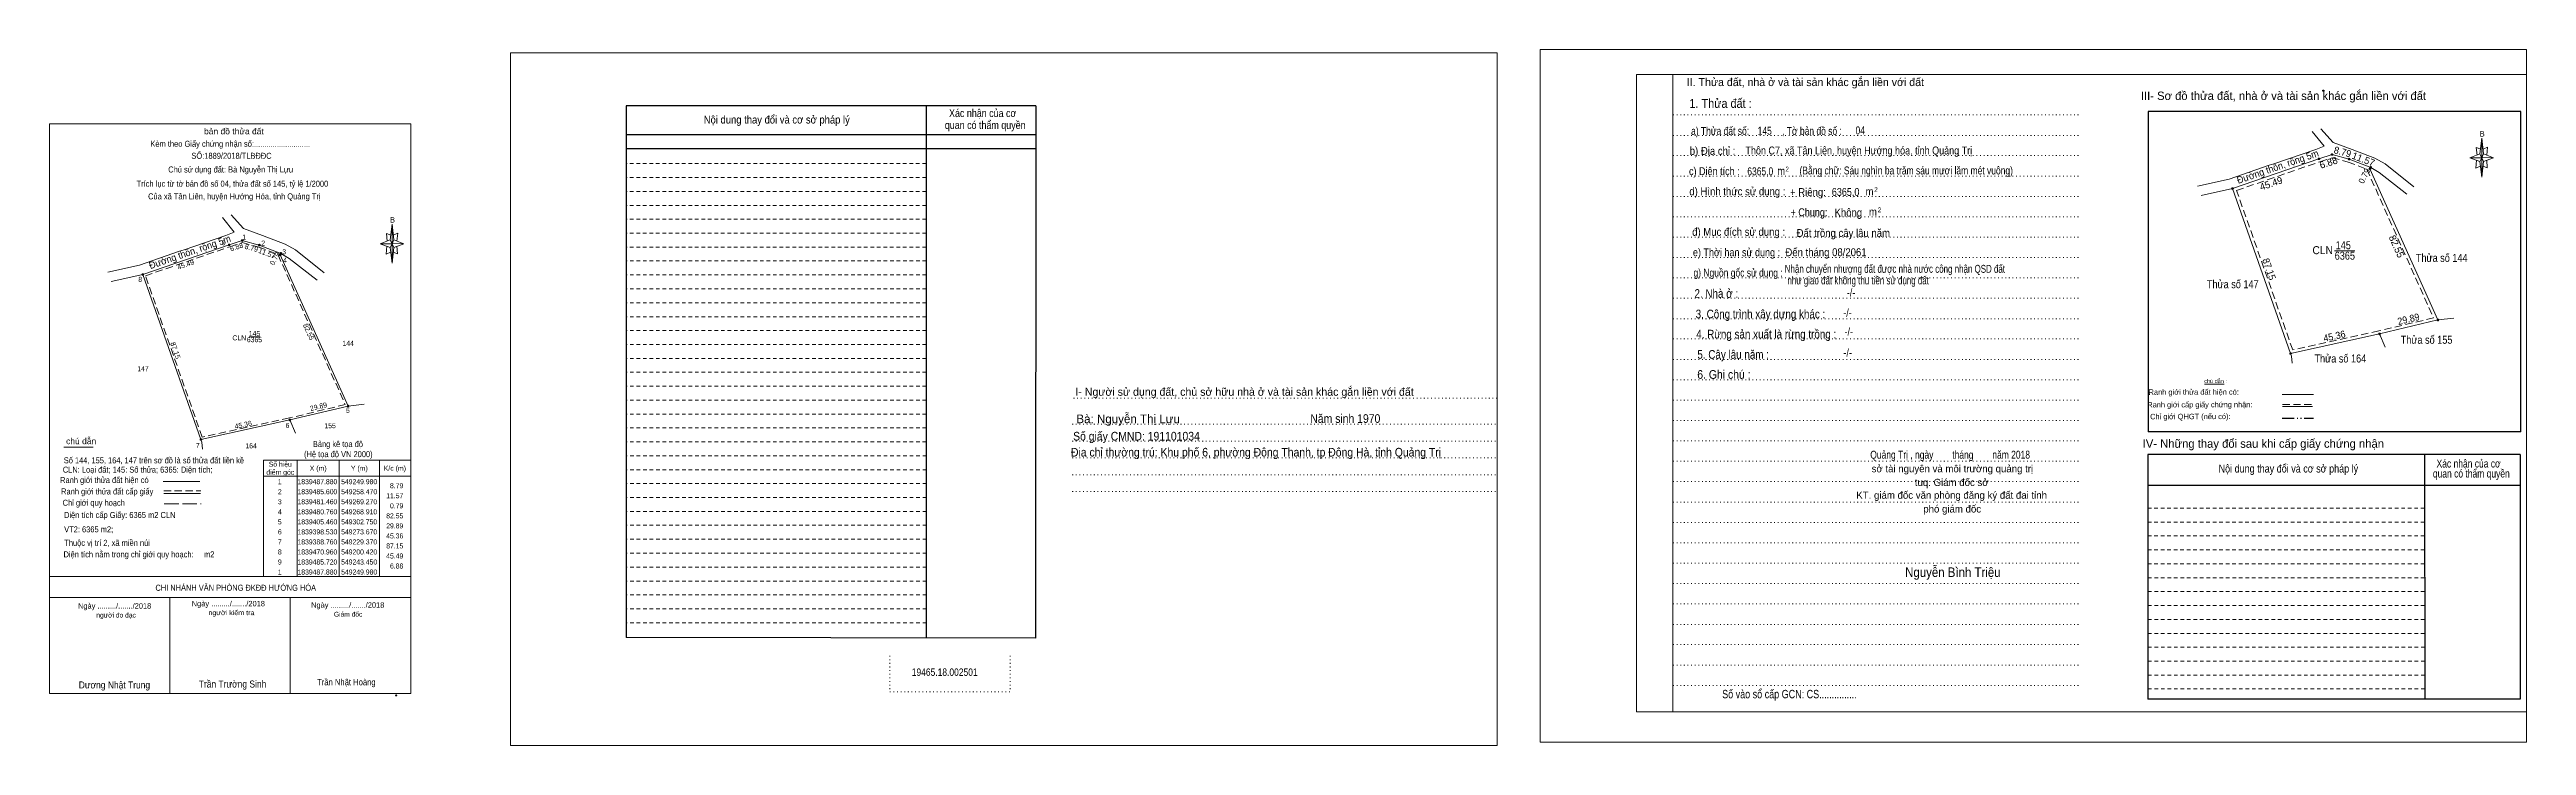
# Model space of a CAD drawing. Header units: metres. Extents: x 549154 to 550388, y 1839236 to 1839583.
import ezdxf
from ezdxf.enums import TextEntityAlignment as Align

# ---------------------------------------------------------------- set-up
doc = ezdxf.new("R2010")
doc.units = ezdxf.units.M
doc.header["$LTSCALE"] = 1.2
doc.header["$PDMODE"] = 32
doc.header["$PDSIZE"] = 0.6
for name, pattern in [('DASH_DOUBLE_DOT', [9.2, 5, -1.2, 0.3, -1.2, 0.3, -1.2]), ('DOTTED', [1.5, 0.3, -1.2]), ('LONG_DASHED', [7.5, 6, -1.5]), ('MEDIUM_DASHED', [4.5, 3, -1.5]), ('SHORT_DASHED', [2.7, 1.5, -1.2])]:
    doc.linetypes.add(name, pattern=pattern)
for name, color, linetype, lineweight in [('1', 7, 'DOTTED', 13), ('10', 7, 'Continuous', 13), ('17', 7, 'Continuous', 13), ('2', 7, 'SHORT_DASHED', 13), ('23', 7, 'Continuous', 13), ('28', 7, 'Continuous', 25), ('5', 7, 'Continuous', 13), ('54', 7, 'Continuous', 13), ('55', 7, 'Continuous', 13), ('6', 7, 'Continuous', 13), ('63', 7, 'MEDIUM_DASHED', 13), ('8', 7, 'Continuous', 13)]:
    doc.layers.add(name, color=color, linetype=linetype, lineweight=lineweight)
doc.layers.add('18', color=7, linetype='Continuous')
doc.layers.add('62', color=7, linetype='Continuous')

msp = doc.modelspace()

# ---------------------------------------------------------------- hatches: boundary and pattern name
at = {"layer": '63'}
for points in [[(549243.85, 1839485.72, 1), (549243.05, 1839485.72, 1)], [(549250.38, 1839487.88, 1), (549249.58, 1839487.88, 1)], [(549258.87, 1839485.6, 1), (549258.07, 1839485.6, 1)], [(549269.31, 1839480.76, 1), (549268.51, 1839480.76, 1)], [(549269.67, 1839481.46, 1), (549268.87, 1839481.46, 1)], [(549200.82, 1839470.96, 1), (549200.02, 1839470.96, 1)], [(549274.07, 1839398.53, 1), (549273.27, 1839398.53, 1)], [(549303.15, 1839405.46, 1), (549302.35, 1839405.46, 1)], [(549229.77, 1839388.76, 1), (549228.97, 1839388.76, 1)]]:
    msp.add_hatch(color=256, dxfattribs=at).paths.add_polyline_path(points)
at = {"layer": '8'}
for points in [[(550285.36, 1839528.56, 1), (550284.56, 1839528.56, 1)], [(550291.89, 1839530.72, 1), (550291.09, 1839530.72, 1)], [(550300.38, 1839528.44, 1), (550299.58, 1839528.44, 1)], [(550310.82, 1839523.6, 1), (550310.02, 1839523.6, 1)], [(550311.18, 1839524.3, 1), (550310.38, 1839524.3, 1)], [(550242.33, 1839513.8, 1), (550241.53, 1839513.8, 1)], [(550344.66, 1839448.3, 1), (550343.86, 1839448.3, 1)], [(550315.58, 1839441.37, 1), (550314.78, 1839441.37, 1)], [(550271.28, 1839431.6, 1), (550270.48, 1839431.6, 1)]]:
    msp.add_hatch(color=256, dxfattribs=at).paths.add_polyline_path(points)

# ---------------------------------------------------------------- linework, layer by layer
at = {"layer": '1', "linetype": 'Continuous'}
for p, q in [((549944.93, 1839570.55), (550388.4, 1839570.55)), ((549944.93, 1839570.55), (549944.93, 1839253.11)), ((550388.4, 1839570.55), (550388.4, 1839250.47)), ((549944.93, 1839253.11), (550388.4, 1839253.11))]:
    msp.add_line(p, q, dxfattribs=at)
at = {"layer": '1'}
for p, q in [((549962.91, 1839570.55), (549962.91, 1839253.11)), ((549962.91, 1839570.55), (549962.91, 1839253.11)), ((549963.1, 1839550.42), (550165.65, 1839550.42)), ((549963.1, 1839540.27), (550165.65, 1839540.27)), ((549963.1, 1839530.16), (550165.65, 1839530.16)), ((549963.1, 1839520), (550165.65, 1839520)), ((549963.1, 1839509.84), (550165.65, 1839509.84)), ((549963.1, 1839499.69), (550165.65, 1839499.69)), ((549963.1, 1839489.54), (550165.65, 1839489.54)), ((549963.1, 1839479.42), (550165.65, 1839479.42)), ((549963.1, 1839469.26), (550165.65, 1839469.26)), ((549963.1, 1839459.1), (550165.65, 1839459.1)), ((549963.1, 1839448.93), (550165.65, 1839448.93)), ((549963.1, 1839438.84), (550165.65, 1839438.84)), ((549963.1, 1839428.68), (550165.65, 1839428.68)), ((549963.1, 1839418.51), (550165.65, 1839418.51)), ((549664.34, 1839409.31), (549875.3, 1839409.31)), ((549963.1, 1839408.36), (550165.65, 1839408.36)), ((549963.1, 1839398.2), (550165.65, 1839398.2)), ((549663.66, 1839396.38), (549874.6, 1839396.38)), ((549663.66, 1839387.99), (549874.6, 1839387.99)), ((549963.1, 1839388.04), (550165.65, 1839388.04)), ((549663.66, 1839379.6), (549874.6, 1839379.6)), ((549963.1, 1839377.92), (550165.65, 1839377.92)), ((549663.66, 1839371.22), (549874.6, 1839371.22)), ((549663.66, 1839362.84), (549874.6, 1839362.84)), ((549963.1, 1839367.78), (550165.65, 1839367.78)), ((549963.1, 1839357.62), (550165.65, 1839357.62)), ((549963.1, 1839347.46), (550165.65, 1839347.46)), ((549963.1, 1839337.34), (550165.65, 1839337.34)), ((549963.1, 1839327.19), (550165.65, 1839327.19)), ((549963.1, 1839317.03), (550165.65, 1839317.03)), ((549963.1, 1839306.87), (550165.65, 1839306.87)), ((549963.1, 1839296.7), (550165.65, 1839296.7)), ((549963.1, 1839286.61), (550165.65, 1839286.61)), ((549572.77, 1839281.05), (549572.77, 1839263.07)), ((549632.62, 1839281.05), (549632.62, 1839263.07)), ((549963.1, 1839276.44), (550165.65, 1839276.44)), ((549572.77, 1839263.07), (549632.62, 1839263.07)), ((549963.1, 1839266.29), (550165.65, 1839266.29))]:
    msp.add_line(p, q, dxfattribs=at)
at = {"layer": '1', "linetype": 'Continuous'}
for points in [[(549896.79, 1839238.01), (550388.4, 1839238.01), (550388.4, 1839583), (549896.79, 1839583)], [(549383.75, 1839236.39), (549875.37, 1839236.39), (549875.37, 1839581.38), (549383.75, 1839581.38)], [(549383.75, 1839581.38), (549875.37, 1839581.38), (549875.37, 1839236.39), (549383.75, 1839236.39)], [(549383.75, 1839236.39), (549875.37, 1839236.39), (549875.37, 1839581.38), (549383.75, 1839581.38)], [(549962.91, 1839570.55), (550388.4, 1839570.55), (550388.4, 1839253.11), (549962.91, 1839253.11)]]:
    msp.add_lwpolyline(points, close=True, dxfattribs=at)
at = {"layer": '1', "linetype": 'MEDIUM_DASHED'}
msp.add_lwpolyline([(549250.01, 1839486.84), (549258.16, 1839484.65), (549267.87, 1839480.93), (549267.8, 1839480.79), (549301.34, 1839406.15), (549273.45, 1839399.5), (549230.02, 1839389.93), (549201.7, 1839470.34), (549243.77, 1839484.77)], close=True, dxfattribs=at)
at = {"layer": '10'}
for p, q in [((549229.37, 1839388.76), (549200.42, 1839470.96)), ((549276.52, 1839391.92), (549273.67, 1839398.53)), ((549302.75, 1839405.46), (549310.75, 1839406.3)), ((549229.82, 1839387.38), (549229.37, 1839388.76)), ((549229.82, 1839387.38), (549230.16, 1839384.02))]:
    msp.add_line(p, q, dxfattribs=at)
for points in [[(549302.75, 1839405.46), (549268.91, 1839480.76), (549269.27, 1839481.46)], [(549302.75, 1839405.46), (549273.67, 1839398.53), (549229.37, 1839388.76)]]:
    msp.add_lwpolyline(points, dxfattribs=at)
at = {"layer": '17'}
msp.add_line((549161.12, 1839384.99), (549175.6, 1839384.99), dxfattribs=at)
at = {"layer": '2', "linetype": 'Continuous', "lineweight": 25}
for p, q in [((549645.51, 1839554.93), (549441.24, 1839554.93)), ((549441.24, 1839554.93), (549441.24, 1839290.15)), ((549590.79, 1839554.93), (549590.89, 1839289.91)), ((549645.51, 1839540.45), (549441.49, 1839540.45)), ((549645.51, 1839533.5), (549441.49, 1839533.5))]:
    msp.add_line(p, q, dxfattribs=at)
at = {"layer": '2'}
for p, q in [((549590.79, 1839526.19), (549441.2, 1839526.19)), ((549590.79, 1839519.24), (549441.2, 1839519.24)), ((549590.79, 1839519.24), (549441.24, 1839519.24)), ((549590.79, 1839512.33), (549441.24, 1839512.33)), ((549590.79, 1839505.39), (549441.24, 1839505.39)), ((549590.79, 1839498.49), (549441.24, 1839498.49)), ((549590.79, 1839491.54), (549441.24, 1839491.54)), ((549590.79, 1839484.6), (549441.24, 1839484.6)), ((549590.84, 1839477.69), (549441.24, 1839477.69)), ((549590.84, 1839470.74), (549441.24, 1839470.74)), ((549590.84, 1839463.78), (549441.24, 1839463.78)), ((549590.84, 1839456.9), (549441.24, 1839456.9)), ((549590.84, 1839449.95), (549441.24, 1839449.95)), ((549590.84, 1839443.06), (549441.24, 1839443.06)), ((549590.84, 1839436.1), (549441.24, 1839436.1)), ((549590.84, 1839429.16), (549441.24, 1839429.16)), ((549590.84, 1839422.25), (549441.24, 1839422.25)), ((549590.84, 1839415.3), (549441.24, 1839415.3)), ((549590.84, 1839408.36), (549441.24, 1839408.36)), ((549590.84, 1839401.46), (549441.24, 1839401.46)), ((549590.84, 1839394.51), (549441.24, 1839394.51)), ((549590.84, 1839387.56), (549441.24, 1839387.56)), ((549590.89, 1839380.66), (549441.24, 1839380.66)), ((549590.89, 1839373.72), (549441.24, 1839373.72)), ((549590.89, 1839366.82), (549441.24, 1839366.82)), ((549590.89, 1839359.87), (549441.24, 1839359.87)), ((549590.89, 1839352.93), (549441.24, 1839352.93)), ((549590.89, 1839346.03), (549441.24, 1839346.03)), ((549590.89, 1839339.08), (549441.24, 1839339.08)), ((550337.56, 1839347.65), (550199.62, 1839347.65)), ((550337.56, 1839340.75), (550199.62, 1839340.75)), ((549590.89, 1839332.12), (549441.24, 1839332.12)), ((549590.89, 1839325.22), (549441.24, 1839325.22)), ((550337.56, 1839333.81), (550199.62, 1839333.81)), ((550337.56, 1839326.9), (550199.62, 1839326.9)), ((549590.89, 1839318.26), (549441.24, 1839318.26)), ((549590.89, 1839311.37), (549441.24, 1839311.37)), ((550337.61, 1839319.95), (550199.62, 1839319.95)), ((550337.61, 1839313.01), (550199.62, 1839313.01)), ((549590.89, 1839304.43), (549441.24, 1839304.43)), ((550337.61, 1839306.11), (550199.62, 1839306.11)), ((550337.61, 1839299.16), (550199.62, 1839299.16)), ((549590.89, 1839297.49), (549441.24, 1839297.49)), ((550337.61, 1839292.21), (550199.62, 1839292.21)), ((550337.67, 1839285.31), (550199.62, 1839285.31)), ((550337.67, 1839278.35), (550199.62, 1839278.35)), ((550337.67, 1839271.47), (550199.62, 1839271.47)), ((550337.67, 1839264.51), (550199.62, 1839264.51))]:
    msp.add_line(p, q, dxfattribs=at)
at = {"layer": '2', "linetype": 'Continuous', "lineweight": 25}
msp.add_lwpolyline([(549645.51, 1839554.93), (549645.4, 1839289.86), (549441.24, 1839290.15)], dxfattribs=at)
at = {"layer": '23'}
msp.add_line((549240.16, 1839499.31), (549246, 1839492.09), dxfattribs=at)
for points in [[(549290.75, 1839471.85), (549276.44, 1839483.25), (549271.33, 1839486.06), (549260.01, 1839490.36), (549250.53, 1839493.87), (549244.49, 1839500.64)], [(549287.29, 1839468.19), (549273.4, 1839478.96), (549269.27, 1839481.46), (549258.47, 1839485.6), (549249.98, 1839487.88), (549243.45, 1839485.72), (549200.42, 1839470.96), (549184.69, 1839467.42)], [(549246, 1839492.09), (549241.85, 1839490.46), (549220.98, 1839483.3)], [(549218.74, 1839482.53), (549198.78, 1839475.68), (549183.02, 1839472.16)]]:
    msp.add_lwpolyline(points, dxfattribs=at)
at = {"layer": '28'}
for p, q in [((550199.79, 1839552.2), (550199.79, 1839392.54)), ((550385.53, 1839392.54), (550199.79, 1839392.54)), ((550337.56, 1839381.28), (550337.67, 1839259.39)), ((550385.34, 1839381.28), (550385.23, 1839259.39)), ((550385.34, 1839365.8), (550199.62, 1839365.8)), ((550385.23, 1839259.39), (550199.62, 1839259.39))]:
    msp.add_line(p, q, dxfattribs=at)
at = {"layer": '28', "linetype": 'SHORT_DASHED', "lineweight": 13}
msp.add_line((550337.56, 1839354.6), (550199.62, 1839354.6), dxfattribs=at)
at = {"layer": '28'}
for points in [[(550385.53, 1839392.54), (550385.53, 1839552.2), (550199.79, 1839552.2)], [(550385.34, 1839381.28), (550199.62, 1839381.28), (550199.62, 1839259.39)]]:
    msp.add_lwpolyline(points, dxfattribs=at)
msp.add_point((550287.16, 1839562.54), dxfattribs=at)
at = {"layer": '5'}
for p, q in [((549153.93, 1839262.34), (549153.93, 1839545.94)), ((549323.67, 1839484.42), (549318.67, 1839486.22)), ((549323.67, 1839488.22), (549324.67, 1839496.02)), ((549325.47, 1839484.42), (549324.67, 1839476.62)), ((549325.47, 1839488.22), (549330.47, 1839486.22)), ((549327.07, 1839485.02), (549327.27, 1839481.22)), ((549327.27, 1839481.22), (549325.27, 1839482.02)), ((549213.93, 1839262.34), (549213.93, 1839310.14)), ((549273.93, 1839262.34), (549273.93, 1839310.14))]:
    msp.add_line(p, q, dxfattribs=at)
for points in [[(549153.93, 1839545.94), (549333.93, 1839545.94), (549333.93, 1839262.34)], [(549324.67, 1839486.22), (549323.67, 1839488.22), (549318.67, 1839486.22)], [(549322.07, 1839485.02), (549321.67, 1839481.02), (549323.87, 1839482.02)], [(549324.07, 1839490.62), (549321.87, 1839491.42), (549322.27, 1839487.62)], [(549324.67, 1839486.22), (549325.47, 1839484.42), (549330.47, 1839486.22)], [(549325.27, 1839490.62), (549327.47, 1839491.62), (549327.07, 1839487.62)]]:
    msp.add_lwpolyline(points, dxfattribs=at)
for points in [[(549324.67, 1839486.22), (549318.67, 1839486.22), (549323.67, 1839488.22), (549325.47, 1839484.42), (549330.47, 1839486.22), (549324.67, 1839486.42)], [(549324.67, 1839486.22), (549324.67, 1839476.62), (549323.67, 1839484.42)], [(549324.67, 1839496.02), (549325.47, 1839488.22), (549324.67, 1839486.22)]]:
    msp.add_lwpolyline(points, close=True, dxfattribs=at)
at = {"layer": '54'}
for p, q in [((549218.74, 1839482.53), (549220.98, 1839483.3)), ((549253.4, 1839439.85), (549258.85, 1839439.85))]:
    msp.add_line(p, q, dxfattribs=at)
at = {"layer": '55'}
for p, q in [((550227.94, 1839416.34), (550237.66, 1839416.29)), ((550266.72, 1839411.12), (550282.29, 1839411.12)), ((550266.86, 1839405.21), (550281.82, 1839405.21)), ((550266.86, 1839405.21), (550281.82, 1839405.21))]:
    msp.add_line(p, q, dxfattribs=at)
at = {"layer": '55', "linetype": 'DASH_DOUBLE_DOT', "lineweight": 25}
msp.add_line((550266.62, 1839399.46), (550282.19, 1839399.46), dxfattribs=at)
at = {"layer": '55', "linetype": 'MEDIUM_DASHED'}
msp.add_line((550266.82, 1839406.22), (550282.15, 1839406.22), dxfattribs=at)
at = {"layer": '6'}
for p, q in [((549210.59, 1839367.78), (549228.87, 1839367.78)), ((549210.87, 1839361.92), (549229.15, 1839361.92)), ((549153.93, 1839320.46), (549333.93, 1839320.46)), ((549153.93, 1839310.14), (549333.93, 1839310.14)), ((549333.93, 1839262.34), (549153.93, 1839262.34))]:
    msp.add_line(p, q, dxfattribs=at)
at = {"layer": '6', "linetype": 'MEDIUM_DASHED'}
msp.add_line((549210.87, 1839363.16), (549229.27, 1839363.16), dxfattribs=at)
at = {"layer": '6'}
msp.add_point((549326.71, 1839261.34), dxfattribs=at)
at = {"layer": '63', "linetype": 'Continuous'}
for p, q in [((549277.33, 1839378.46), (549277.33, 1839320.46)), ((549298.33, 1839378.46), (549298.33, 1839320.46)), ((549318.33, 1839378.46), (549318.33, 1839320.46)), ((549260.53, 1839370.46), (549333.93, 1839370.46))]:
    msp.add_line(p, q, dxfattribs=at)
at = {"layer": '63', "linetype": 'LONG_DASHED'}
msp.add_line((549211.13, 1839356.66), (549229.53, 1839356.66), dxfattribs=at)
at = {"layer": '63', "linetype": 'Continuous'}
msp.add_lwpolyline([(549260.53, 1839378.46), (549333.93, 1839378.46), (549333.93, 1839320.46), (549260.53, 1839320.46)], close=True, dxfattribs=at)
at = {"layer": '63'}
for centre in [(549243.45, 1839485.72), (549249.98, 1839487.88), (549258.47, 1839485.6), (549268.91, 1839480.76), (549269.27, 1839481.46), (549200.42, 1839470.96), (549273.67, 1839398.53), (549302.75, 1839405.46), (549229.37, 1839388.76)]:
    msp.add_circle(centre, 0.4, dxfattribs=at)
at = {"layer": '8'}
for p, q in [((550281.67, 1839542.15), (550287.51, 1839534.93)), ((550365.18, 1839531.06), (550366.18, 1839538.86)), ((550260.25, 1839525.37), (550262.49, 1839526.14)), ((550365.18, 1839527.26), (550360.18, 1839529.06)), ((550366.98, 1839527.26), (550366.18, 1839519.46)), ((550368.78, 1839524.06), (550366.78, 1839524.86)), ((550366.98, 1839531.06), (550371.98, 1839529.06)), ((550368.58, 1839527.86), (550368.78, 1839524.06)), ((550270.88, 1839431.6), (550241.93, 1839513.8)), ((550292.7, 1839482.69), (550302.89, 1839482.69)), ((550344.26, 1839448.3), (550352.26, 1839449.14)), ((550318.03, 1839434.76), (550315.18, 1839441.37)), ((550271.33, 1839430.22), (550270.88, 1839431.6)), ((550271.33, 1839430.22), (550271.67, 1839426.86))]:
    msp.add_line(p, q, dxfattribs=at)
for points in [[(550287.51, 1839534.93), (550283.36, 1839533.3), (550262.49, 1839526.14)], [(550332.26, 1839514.69), (550317.95, 1839526.09), (550312.84, 1839528.9), (550301.52, 1839533.2), (550292.04, 1839536.71), (550286, 1839543.48)], [(550365.58, 1839533.46), (550363.38, 1839534.26), (550363.78, 1839530.46)], [(550366.78, 1839533.46), (550368.98, 1839534.46), (550368.58, 1839530.46)], [(550260.25, 1839525.37), (550240.29, 1839518.52), (550224.53, 1839515)], [(550328.8, 1839511.03), (550314.91, 1839521.8), (550310.78, 1839524.3), (550299.98, 1839528.44), (550291.49, 1839530.72), (550284.96, 1839528.56), (550241.93, 1839513.8), (550226.2, 1839510.26)], [(550344.26, 1839448.3), (550310.42, 1839523.6), (550310.78, 1839524.3)], [(550366.18, 1839529.06), (550365.18, 1839531.06), (550360.18, 1839529.06)], [(550363.58, 1839527.86), (550363.18, 1839523.86), (550365.38, 1839524.86)], [(550366.18, 1839529.06), (550366.98, 1839527.26), (550371.98, 1839529.06)], [(550344.26, 1839448.3), (550315.18, 1839441.37), (550270.88, 1839431.6)]]:
    msp.add_lwpolyline(points, dxfattribs=at)
for points in [[(550366.18, 1839538.86), (550366.98, 1839531.06), (550366.18, 1839529.06)], [(550366.18, 1839529.06), (550360.18, 1839529.06), (550365.18, 1839531.06), (550366.98, 1839527.26), (550371.98, 1839529.06), (550366.18, 1839529.26)], [(550366.18, 1839529.06), (550366.18, 1839519.46), (550365.18, 1839527.26)]]:
    msp.add_lwpolyline(points, close=True, dxfattribs=at)
at = {"layer": '8', "linetype": 'MEDIUM_DASHED'}
msp.add_lwpolyline([(550291.54, 1839529.12), (550299.5, 1839526.98), (550308.82, 1839523.41), (550342.09, 1839449.36), (550314.84, 1839442.87), (550271.88, 1839433.4), (550243.9, 1839512.85), (550285.45, 1839527.1)], close=True, dxfattribs=at)
for centre in [(550284.96, 1839528.56), (550291.49, 1839530.72), (550299.98, 1839528.44), (550310.42, 1839523.6), (550310.78, 1839524.3), (550241.93, 1839513.8), (550344.26, 1839448.3), (550315.18, 1839441.37), (550270.88, 1839431.6)]:
    msp.add_circle(centre, 0.4, dxfattribs=at)

# ---------------------------------------------------------------- texts
at = {"layer": '1'}
for s, width, p in [('CLN', 0.95, (549248.515, 1839438.15)), ('6365', 0.85, (549256.07, 1839437.24)), ('145', 0.85, (549256.07, 1839440.3)), ('144', 0.85, (549302.755, 1839435.43)), ('147', 0.85, (549200.52, 1839422.79)), ('164', 0.85, (549254.375, 1839384.37)), ('155', 0.85, (549293.77, 1839394.41))]:
    msp.add_text(s, height=2.5, dxfattribs=dict(at, width=width)).set_placement(p, align=Align.CENTER)
at = {"layer": '18'}
for s, height, p in [('II. Thửa đất, nhà ở và tài sản khác gắn liền với đất', 3.95, (550029.035, 1839564.81)), ('sở tài nguyên và môi trường quảng trị', 3.59, (550102.285, 1839372.44)), ('KT. giám đốc văn phòng đăng ký đất đai tỉnh', 3.59, (550101.93, 1839359.26)), ('tuq. Giám đốc sở', 3.59, (550101.96, 1839365.6)), ('phó giám đốc', 3.59, (550102.195, 1839352.41))]:
    msp.add_text(s, height=height, dxfattribs=at).set_placement(p, align=Align.CENTER)
for s, height, width, p in [('1. Thửa đất :', 4.5, 0.9, (549986.74, 1839553.96)), ('b) Địa chỉ : ', 3.953, 0.9, (549983.415, 1839530.56)), ('a) Thửa đất số:              , Tờ bản đồ số : ', 3.953, 0.8, (550010.225, 1839540.49)), ('Thôn C7, xã Tân Liên, huyện Hướng hóa, tỉnh Quảng Trị', 3.95, 0.85, (550055.645, 1839530.75)), ('145', 3.95, 0.8, (550008.755, 1839540.58)), ('04', 3.95, 0.8, (550056.36, 1839540.77)), ('c) Diện tích :                                                   ', 3.953, 0.85, (550015.47, 1839520.44)), ('6365,0', 3.95, 0.8, (550006.54, 1839520.37)), (' m', 3.953, 0.85, (550016.395, 1839520.56)), ('2', 2.396, 0.75, (550019.955, 1839522.27)), ('(Bằng chữ: Sáu nghìn ba trăm sáu mươi lăm mét vuông)', 3.95, 0.8, (550079.285, 1839520.8)), ('d) Hình thức sử dụng :', 3.953, 0.9, (549995.135, 1839510.39)), ('+ Riêng: ', 3.953, 0.9, (550030.96, 1839510.02)), ('6365,0', 3.95, 0.85, (550049.065, 1839510.11)), (' m', 3.953, 0.9, (550060.325, 1839510.35)), ('2', 2.396, 0.8, (550064.2, 1839512.03)), ('       + Chung:', 3.953, 0.85, (550026.445, 1839499.98)), ('Không', 3.953, 0.9, (550050.43, 1839499.84)), (' m', 3.953, 0.9, (550062.035, 1839500.23)), ('2', 2.396, 0.8, (550065.92, 1839501.95)), ('đ) Mục đích sử dụng :', 3.953, 0.9, (549995.745, 1839490.23)), ('e) Thời hạn sử dụng :', 3.953, 0.85, (549994.7, 1839480.04)), (' Đất trồng cây lâu năm', 3.953, 0.9, (550047.255, 1839489.66)), ('g) Nguồn gốc sử dụng :', 3.953, 0.8, (549995.48, 1839469.88)), ('Nhận chuyển nhượng đất được nhà nước công nhận QSD đất ', 3.95, 0.75, (550074.18, 1839471.81)), ('2. Nhà ở :', 4.312, 0.85, (549984.625, 1839459.34)), ('như giao đất không thu tiền sử dụng đất', 3.95, 0.75, (550055.34, 1839466.03)), ('3. Công trình xây dựng khác :', 4.312, 0.85, (550006.645, 1839449.13)), ('4. Rừng sản xuất là rừng trồng :', 4.312, 0.85, (550009.52, 1839439.11)), ('5. Cây lâu năm :', 4.312, 0.85, (549993.04, 1839428.98)), ('6. Ghi chú :', 4.312, 0.9, (549988.415, 1839419.01)), ('Quảng Trị , ngày        tháng        năm 2018', 3.95, 0.8, (550101.17, 1839379.23)), ('Nguyễn Bình Triệu', 4.74, 0.9, (550102.53, 1839320.31)), ('19465.18.002501', 3.71, 0.85, (549600.065, 1839271.03)), ('Số vào sổ cấp GCN: CS...............', 4.19, 0.8, (550021.07, 1839259.87))]:
    msp.add_text(s, height=height, dxfattribs=dict(at, width=width)).set_placement(p, align=Align.CENTER)
at = {"layer": '2'}
for s, width, p in [('Nội dung thay đổi và cơ sở pháp lý', 0.9, (549516.385, 1839546.16)), ('Nội dung thay đổi và cơ sở pháp lý', 0.9, (549516.385, 1839546.16)), (' quan có thẩm quyền', 0.85, (549619.64, 1839543.44)), (' quan có thẩm quyền', 0.85, (549619.64, 1839543.44)), ('Xác nhận của cơ', 0.85, (549618.995, 1839549.38)), ('Xác nhận của cơ', 0.85, (549618.995, 1839549.38))]:
    msp.add_text(s, height=3.906, dxfattribs=dict(at, width=width)).set_placement(p, align=Align.CENTER)
at = {"layer": '28'}
for s, height, p in [('III- Sơ đồ thửa đất, nhà ở và tài sản khác gắn liền với đất', 4.19, (550267.295, 1839557.88)), ('I- Người sử dụng đất, chủ sở hữu nhà ở và tài sản khác gắn liền với đất', 3.95, (549749.5, 1839410.56)), ('Bà: Nguyễn Thị Lựu', 4.31, (549691.49, 1839396.91)), ('IV- Những thay đổi sau khi cấp giấy chứng nhận', 4.19, (550257.26, 1839384.65))]:
    msp.add_text(s, height=height, dxfattribs=at).set_placement(p, align=Align.CENTER)
for s, height, width, p in [('-/-', 3.953, 0.85, (550051.78, 1839459.94)), ('-/-', 3.953, 0.85, (550050.02, 1839449.91)), ('-/-', 3.953, 0.85, (550050.64, 1839440.48)), ('-/-', 3.953, 0.85, (550050.1, 1839430.08)), ('Năm sinh 1970', 4.31, 0.9, (549799.74, 1839397.06)), ('Địa chỉ thường trú: Khu phố 6, phường Đông Thanh, tp Đông Hà, tỉnh Quảng Trị', 4.31, 0.9, (549755.225, 1839380.29)), ('Số giấy CMND: 191101034', 4.31, 0.9, (549695.645, 1839388.27)), ('Nội dung thay đổi và cơ sở pháp lý', 3.953, 0.85, (550269.745, 1839372.32)), (' quan có thẩm quyền', 3.953, 0.8, (550360.335, 1839369.84)), ('Xác nhận của cơ', 3.953, 0.8, (550359.555, 1839374.82))]:
    msp.add_text(s, height=height, dxfattribs=dict(at, width=width)).set_placement(p, align=Align.CENTER)
at = {"layer": '5'}
for s, height, width, p in [('Kèm theo Giấy chứng nhận số:...........................', 3, 0.9, (549243.99, 1839534.56)), ('bản đồ thửa đất', 3, 1.05, (549245.83, 1839540.78)), ('Chủ sử dụng đất: Bà Nguyễn Thị Lựu', 3, 0.9, (549244.19, 1839521.77)), ('SỐ:1889/2018/TLBĐĐC', 3, 0.9, (549244.63, 1839528.58)), ('Trích lục từ tờ bản đồ số 04, thửa đất số 145, tỷ lệ 1/2000', 3, 0.9, (549245.07, 1839514.67)), ('Của xã Tân Liên, huyện Hướng Hóa, tỉnh Quảng Trị', 3, 0.9, (549246.025, 1839508.38)), ('B', 2.755, 0.8, (549324.855, 1839496.82))]:
    msp.add_text(s, height=height, dxfattribs=dict(at, width=width)).set_placement(p, align=Align.CENTER)
at = {"layer": '54', "width": 0.95}
msp.add_text('Đường thôn, rộng 5m', height=3.5, rotation=18.933, dxfattribs=at).set_placement((549224.412, 1839480.54), align=Align.CENTER)
at = {"layer": '55', "width": 0.9}
for s, height, p in [('Ranh giới thửa đất hiện có:', 2.707, (550222.557, 1839411.062)), ('Ranh giới cấp giấy chứng nhận:', 2.68, (550225.642, 1839404.799)), ('Chỉ giới QHGT (nếu có):', 2.695, (550220.872, 1839398.889))]:
    msp.add_text(s, height=height, rotation=0.127, dxfattribs=at).set_placement(p, align=Align.CENTER)
at = {"layer": '55'}
msp.add_text('chú dẫn :', height=1.994, rotation=359.976, dxfattribs=at).set_placement((550233.465, 1839416.857), align=Align.CENTER)
at = {"layer": '6'}
for s, height, width, p in [('chú dẫn', 3, 1.05, (549169.675, 1839386.45)), ('Bảng kê tọa độ', 3, 0.85, (549297.655, 1839385)), ('(Hệ tọa độ VN 2000)', 3, 0.9, (549297.86, 1839379.98)), ('Ranh giới thửa đất hiện có ', 3, 0.9, (549181.775, 1839367.08)), ('Ranh giới thửa đất cấp giấy', 3, 0.9, (549182.695, 1839361.4)), ('Chỉ giới quy hoạch', 3, 0.9, (549175.975, 1839355.76)), ('CHI NHÁNH VĂN PHÒNG ĐKĐĐ HƯỚNG HÓA', 3, 0.85, (549246.73, 1839313.42)), ('Ngày ........./......./2018', 2.7, 0.9, (549186.375, 1839304.54)), ('Ngày ........./......./2018', 2.7, 0.9, (549243.035, 1839305.68)), ('người kiểm tra', 2.4, 1.1, (549244.59, 1839301.28)), ('Ngày ........./......./2018', 2.7, 0.9, (549302.535, 1839304.98)), ('Dương Nhật Trung', 3.5, 0.9, (549186.28, 1839264.78)), ('Trần Trường Sinh', 3.5, 0.9, (549245.135, 1839265.22)), ('Trần Nhật Hoàng', 3.16, 0.9, (549301.86, 1839266.34))]:
    msp.add_text(s, height=height, dxfattribs=dict(at, width=width)).set_placement(p, align=Align.CENTER)
for s, width, p in [('CLN: Loại đất; 145: Số thửa; 6365: Diện tích;', 0.9, (549160.53, 1839372.26)), ('Số 144, 155, 164, 147 trên sơ đồ là số thửa đất liền kề', 0.85, (549161.04, 1839376.89)), ('Diện tích cấp Giấy: 6365 m2 CLN', 0.9, (549161.15, 1839349.68)), ('VT2: 6365 m2; ', 0.9, (549161.21, 1839342.52)), ('Thuộc vị trí 2, xã miền núi', 0.9, (549161.27, 1839335.8)), ('Diện tích nằm trong chỉ giới quy hoạch:     m2', 0.9, (549160.91, 1839330.06))]:
    msp.add_text(s, height=3, dxfattribs=dict(at, width=width)).set_placement(p)
for s, p in [('người đo đạc', (549187.085, 1839300.1)), ('Giám đốc', (549302.74, 1839300.54))]:
    msp.add_text(s, height=2.4, dxfattribs=at).set_placement(p, align=Align.CENTER)
at = {"layer": '62', "width": 0.9}
msp.add_text('Đến tháng 08/2061', height=3.95, dxfattribs=at).set_placement((550039.3, 1839480.08), align=Align.CENTER)
at = {"layer": '63'}
for s, width, p in [(' 9', 0.85, (549241.69, 1839485.54)), (' 1', 0.75, (549251.8, 1839488.35)), (' 2', 0.85, (549261.36, 1839485.35)), (' 3', 0.8, (549271.8, 1839481.05)), (' 4', 0.85, (549272.26, 1839476.87)), (' 8', 0.8, (549200.06, 1839467.3)), (' 5', 0.8, (549303.57, 1839402.05)), (' 7', 0.8, (549228.78, 1839384.52)), (' 6', 0.85, (549273.44, 1839394.52)), ('11.57', 0.85, (549330.23, 1839359.51)), ('8.79', 0.85, (549330.23, 1839364.51)), ('82.55', 0.85, (549330.23, 1839349.51)), ('0.79', 0.85, (549330.23, 1839354.51)), ('45.36', 0.85, (549330.23, 1839339.51)), ('87.15', 0.85, (549330.23, 1839334.51)), ('29.89', 0.85, (549330.23, 1839344.51)), ('45.49', 0.85, (549330.23, 1839329.51)), ('6.88', 0.85, (549330.23, 1839324.51))]:
    msp.add_text(s, height=2.5, dxfattribs=dict(at, width=width)).set_placement(p, align=Align.RIGHT)
for s, rotation, p in [('6.88', 18.303, (549247.522, 1839483.46)), ('11.57', 339.027, (549261.793, 1839480.346)), ('0.79', 62.784, (549267.323, 1839478.318)), ('82.55', 294.199, (549281.94, 1839441.887))]:
    msp.add_text(s, height=2.5, rotation=rotation, dxfattribs=at).set_placement(p, align=Align.CENTER)
at = {"layer": '63', "width": 0.95}
for s, rotation, p in [('8.79', 344.968, (549254.196, 1839482.997)), ('45.49', 18.933, (549222.169, 1839474.71)), ('87.15', 289.402, (549215.516, 1839432.745)), ('45.36', 12.437, (549250.726, 1839394.879)), ('29.89', 13.404, (549288.26, 1839403.946))]:
    msp.add_text(s, height=2.5, rotation=rotation, dxfattribs=at).set_placement(p, align=Align.CENTER)
at = {"layer": '63'}
for s, width, p in [('điểm góc', 0.9, (549268.93, 1839371.21)), ('Số hiệu', 0.85, (549268.93, 1839375.21)), ('X (m)', 0.95, (549287.83, 1839373.21)), ('Y (m)', 0.95, (549308.325, 1839373.21)), ('K/c (m)', 0.95, (549326.03, 1839373.21)), (' 2', 0.85, (549268.23, 1839361.51)), (' 1', 0.75, (549268.225, 1839366.51)), ('1839487.880', 0.85, (549287.43, 1839366.51)), ('1839485.600', 0.85, (549287.43, 1839361.51)), ('549249.980', 0.85, (549308.235, 1839366.51)), ('549258.470', 0.85, (549308.235, 1839361.51)), (' 4', 0.85, (549268.225, 1839351.51)), (' 3', 0.8, (549268.23, 1839356.51)), (' 5', 0.8, (549268.23, 1839346.51)), ('1839481.460', 0.85, (549287.43, 1839356.51)), ('1839480.760', 0.85, (549287.43, 1839351.51)), ('1839405.460', 0.85, (549287.43, 1839346.51)), ('549269.270', 0.85, (549308.235, 1839356.51)), ('549268.910', 0.85, (549308.235, 1839351.51)), ('549302.750', 0.85, (549308.235, 1839346.51)), (' 6', 0.85, (549268.23, 1839341.51)), (' 7', 0.8, (549268.23, 1839336.51)), ('1839398.530', 0.85, (549287.43, 1839341.51)), ('1839388.760', 0.85, (549287.43, 1839336.51)), ('549273.670', 0.85, (549308.235, 1839341.51)), ('549229.370', 0.85, (549308.235, 1839336.51)), (' 9', 0.85, (549268.225, 1839326.51)), (' 8', 0.8, (549268.23, 1839331.51)), (' 1', 0.75, (549268.225, 1839321.51)), ('1839470.960', 0.85, (549287.43, 1839331.51)), ('1839485.720', 0.85, (549287.43, 1839326.51)), ('1839487.880', 0.85, (549287.43, 1839321.51)), ('549200.420', 0.85, (549308.235, 1839331.51)), ('549243.450', 0.85, (549308.235, 1839326.51)), ('549249.980', 0.85, (549308.235, 1839321.51))]:
    msp.add_text(s, height=2.5, dxfattribs=dict(at, width=width)).set_placement(p, align=Align.CENTER)
at = {"layer": '8', "width": 0.95}
for s, rotation, p in [('8.79', 344.968, (550296.296, 1839530.322)), ('Đường thôn, rộng 5m', 18.933, (550264.982, 1839523.02)), ('87.15', 289.402, (550258.503, 1839473.051)), ('29.89', 13.404, (550330.009, 1839447.06)), ('45.36', 12.437, (550293.048, 1839438.577))]:
    msp.add_text(s, height=3.5, rotation=rotation, dxfattribs=at).set_placement(p, align=Align.CENTER)
at = {"layer": '8'}
for s, height, width, p in [('B', 2.755, 0.8, (550366.365, 1839539.66)), ('CLN', 4, 0.95, (550286.83, 1839481.09)), ('145', 4, 0.85, (550297.095, 1839483.54)), ('6365', 4, 0.85, (550297.88, 1839478.34)), ('Thửa số 144', 4, 0.85, (550346.165, 1839477.25)), ('Thửa số 147', 4, 0.85, (550242.03, 1839464.13)), ('Thửa số 155', 4, 0.85, (550338.605, 1839436.46)), ('Thửa số 164', 4, 0.85, (550295.645, 1839427.13))]:
    msp.add_text(s, height=height, dxfattribs=dict(at, width=width)).set_placement(p, align=Align.CENTER)
for s, height, rotation, p in [('6.88', 3.5, 18.303, (550290.31, 1839524.999)), ('11.57', 3.5, 339.027, (550306.489, 1839526.731)), ('0.79', 3, 62.784, (550308.907, 1839519.379)), ('45.49', 3.5, 18.933, (550261.717, 1839514.638)), ('82.55', 3.5, 294.199, (550322.061, 1839484.232))]:
    msp.add_text(s, height=height, rotation=rotation, dxfattribs=at).set_placement(p, align=Align.CENTER)

doc.saveas('drawing.dxf')
